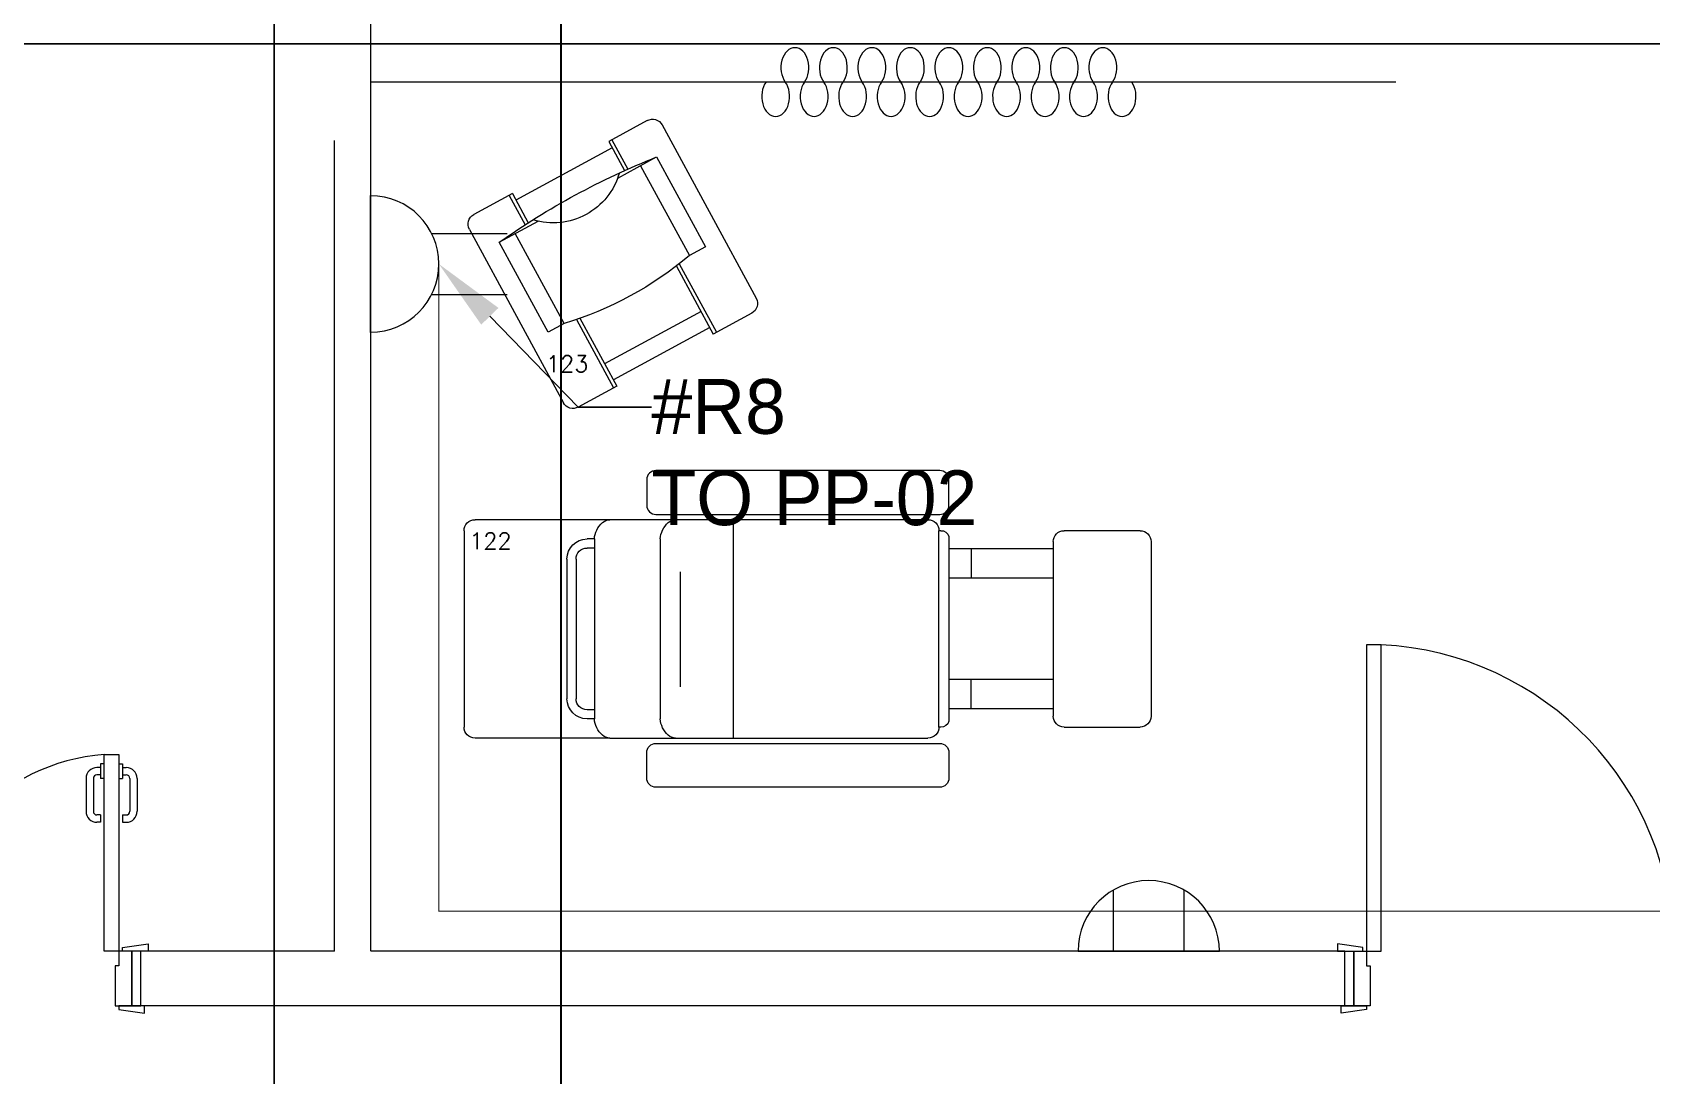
# Model space of a CAD drawing. Header units: metres. Extents: x 75097 to 220695, y -1557923 to -1361206.
# Drawn here: x 165851 to 170283, y -1443663 to -1440807 of the extents above; entities that cross this region are included whole.
import ezdxf
from ezdxf import colors
from ezdxf.entities.mleader import LeaderData, LeaderLine
from ezdxf.math import Vec2, Vec3

# ---------------------------------------------------------------- set-up
doc = ezdxf.new("R2010")
doc.units = ezdxf.units.M
doc.layers.get('0').update_dxf_attribs({"lineweight": 0})
doc.layers.add('A-100 - Copy$0$axes', color=8, linetype='Continuous')
doc.layers.add('PD-VENT', color=8, linetype='Continuous')
for name, color, linetype, lineweight in [('A-100 - Copy$0$Medical Equipment and Furniture', 8, 'Continuous', 0), ('A-100 - Copy$0$Medical Equipment and Furniture1', 8, 'Continuous', 5), ('A-100 - Copy$0$Walls', 8, 'Continuous', 0), ('A-100 - Copy$0$Wooden Joinery', 8, 'Continuous', 0), ('E-LG', 245, 'Continuous', 30)]:
    doc.layers.add(name, color=color, linetype=linetype, lineweight=lineweight)
doc.layers.add('E-POWR', color=7, linetype='Continuous', lineweight=9, true_color=0x4e7e3e)
doc.layers.add('E-PW', color=7, linetype='Continuous', lineweight=9, true_color=0x4e7e3e)
doc.styles.add('A-100 - Copy$0$list_ghTextstyle', font='romans.shx', dxfattribs={"height": 0.25})
doc.styles.get("Standard").update_dxf_attribs({"font": 'GOTHIC.TTF'})

# ---------------------------------------------------------------- blocks, each defined once
blk = doc.blocks.new('GI-041_dwg_E-SKT2-3902840-GI-041')
at = {"layer": 'E-POWR'}
blk.add_line((0.1982, 0), (-0.1982, 0), dxfattribs=at)
at = {"layer": 'E-PW'}
for p, q in [((-0.0879, 0.1765), (-0.0879, 0.3944)), ((0.0878, 0.1766), (0.0878, 0.3944)), ((-0.1466, 0), (0.1466, 0))]:
    blk.add_line(p, q, dxfattribs=at)
blk.add_arc((0, 0), 0.1972, 0.0142, 180.0142, dxfattribs=at)
blk = doc.blocks.new('WALL OUTLET')
at = {"layer": 'E-POWR', "extrusion": (9.94399e-05, 4.90741e-07, 1)}
blk.add_line((-193.4, 0, 0), (193.4, 0, 0), dxfattribs=at)
blk.add_line((-193.4, 0, 0), (193.4, 0, 0), dxfattribs=at)
at = {"layer": 'E-POWR', "extrusion": (9.94399e-05, 4.90741e-07, 1), "elevation": 0}
for points in [[(-96.7, 0), (-96.7, 167.5)], [(96.7, 0), (96.7, 167.5)]]:
    blk.add_lwpolyline(points, dxfattribs=at)
at = {"layer": 'E-POWR', "extrusion": (9.94399e-05, 4.90741e-07, 1)}
blk.add_arc((0, 0, 0), 193.4, 359.9963, 179.9963, dxfattribs=at)
blk = doc.blocks.new('A-100 - Copy$0$HF16786C-P')
for p, q in [((-0.2686, 0.2689), (-0.0607, 0.2689)), ((0.2768, 0.2689), (0.282, 0.2689)), ((0.282, -0.2689), (0.282, 0.2689)), ((0.312, 0.2989), (1.0025, 0.2989)), ((0.3285, 0.2989), (0.312, 0.2989)), ((0.845, 0.2989), (0.845, -0.2989)), ((1.0025, 0.2989), (1.1825, 0.2989)), ((1.1825, 0.2989), (1.5514, 0.2989)), ((1.5814, 0.2689), (1.5814, -0.2689)), ((-0.2986, 0.2389), (-0.2986, -0.2389)), ((-0.0307, 0.2389), (-0.0307, -0.2389)), ((1.045, 0.2463), (1.045, -0.2463)), ((1.225, 0.2463), (1.225, -0.2463)), ((1.225, 0.2463), (1.245, 0.2463)), ((-0.0307, 0.2189), (0.2547, 0.2189)), ((0.1938, 0.2189), (0.1938, 0.1389)), ((1.225, 0.2213), (1.245, 0.2213)), ((1.275, 0.1913), (1.275, -0.1913)), ((1.3, 0.1913), (1.3, -0.1913)), ((-0.0307, 0.1389), (0.2547, 0.1389)), ((0.9898, 0.156), (0.9898, -0.1588)), ((-0.0307, -0.1389), (0.2547, -0.1389)), ((0.1938, -0.2189), (0.1938, -0.1389)), ((-0.0307, -0.2189), (0.2547, -0.2189)), ((1.225, -0.2213), (1.245, -0.2213)), ((1.225, -0.2463), (1.245, -0.2463)), ((-0.0607, -0.2689), (-0.2686, -0.2689)), ((0.2768, -0.2689), (0.282, -0.2689)), ((1.0025, -0.2989), (0.312, -0.2989)), ((1.1825, -0.2989), (1.0025, -0.2989)), ((1.1825, -0.2989), (1.5514, -0.2989))]:
    blk.add_line(p, q)
for points in [[(1.0817, 0.4087), (1.0817, 0.3386, -0.414214), (1.0567, 0.3136), (0.2797, 0.3136, -0.414214), (0.2547, 0.3386), (0.2547, 0.4087, -0.414214), (0.2797, 0.4337), (1.0567, 0.4337, -0.414214)], [(1.0817, -0.4087), (1.0817, -0.3386, 0.414214), (1.0567, -0.3136), (0.2797, -0.3136, 0.414214), (0.2547, -0.3386), (0.2547, -0.4087, 0.414214), (0.2797, -0.4337), (1.0567, -0.4337, 0.414214)]]:
    blk.add_lwpolyline(points, format="xyb", close=True)
blk.add_lwpolyline([(0.2547, 0.2527), (0.2547, -0.2527)])
for centre, radius, start, end in [((-0.2686, 0.2389), 0.03, 90, 180), ((-0.0607, 0.2389), 0.03, 0, 90), ((0.2756, 0.2474), 0.0216, 86.9989, 165.784), ((0.312, 0.2689), 0.03, 90, 180), ((1.0025, 0.2689), 0.03, 47.4408, 90), ((0.9759, 0.2399), 0.0694, 5.3127, 47.4408), ((1.1825, 0.2689), 0.03, 47.4408, 90), ((1.1559, 0.2399), 0.0694, 5.3127, 47.4408), ((1.5514, 0.2689), 0.03, 0, 90), ((1.245, 0.1913), 0.055, 0, 90), ((1.245, 0.1913), 0.03, 0, 90), ((1.245, -0.1913), 0.03, 270, 0), ((1.245, -0.1913), 0.055, 270, 0), ((-0.2686, -0.2389), 0.03, 180, 270), ((-0.0607, -0.2389), 0.03, 270, 0), ((0.2756, -0.2474), 0.0216, 194.216, 273.0011), ((0.9759, -0.2399), 0.0694, 312.5592, 354.6873), ((1.1559, -0.2399), 0.0694, 312.5592, 354.6873), ((0.312, -0.2689), 0.03, 180, 270), ((1.0025, -0.2689), 0.03, 270, 312.5592), ((1.1825, -0.2689), 0.03, 270, 312.5592), ((1.5514, -0.2689), 0.03, 270, 0)]:
    blk.add_arc(centre, radius, start, end)
blk = doc.blocks.new('A-100 - Copy$0$F.44.66.83')
at = {"layer": 'A-100 - Copy$0$Medical Equipment and Furniture1', "xscale": -1000, "yscale": 1000, "zscale": 1000, "rotation": 270}
blk.add_blockref('A-100 - Copy$0$HF16786C-P', (77696, -14001.8), dxfattribs=at)
blk = doc.blocks.new('A-100 - Copy$0$ME11218-P')
at = {"layer": 'A-100 - Copy$0$Medical Equipment and Furniture1'}
for p, q in [((0.015, 0.58), (0.135, 0.58)), ((0.125, 0.58), (0.125, 0.4883)), ((0.135, 0.58), (0.135, 0.4891)), ((0.435, 0.58), (0.555, 0.58)), ((0.435, 0.58), (0.435, 0.4891)), ((0.445, 0.58), (0.445, 0.4883)), ((-0.015, 0.55), (-0.015, 0.01)), ((0.135, 0.56), (0.435, 0.56)), ((0.585, 0.55), (0.585, 0.01)), ((0.1613, 0.48), (0.04, 0.48)), ((0.04, 0.48), (0.04, 0.2)), ((0.09, 0.48), (0.09, 0.2)), ((0.53, 0.48), (0.4087, 0.48)), ((0.48, 0.2), (0.48, 0.48)), ((0.53, 0.2), (0.53, 0.48)), ((0.04, 0.2), (0.09, 0.2)), ((0.125, 0.1934), (0.125, -0.02)), ((0.135, 0.1918), (0.135, -0.02)), ((0.435, 0.1918), (0.435, -0.02)), ((0.445, 0.1934), (0.445, -0.02)), ((0.48, 0.2), (0.53, 0.2)), ((0.135, 0.05), (0.435, 0.05)), ((0.135, 0), (0.435, 0)), ((0.015, -0.02), (0.135, -0.02)), ((0.435, -0.02), (0.555, -0.02))]:
    blk.add_line(p, q, dxfattribs=at)
for centre, radius, start, end in [((0.015, 0.55), 0.03, 90, 180), ((0.555, 0.55), 0.03, 0, 90), ((0.285, -1.5865), 2.081, 83.2387, 96.7613), ((0.285, 0.6208), 0.1874, 224.2027, 315.7973), ((0.285, 1.1406), 0.9606, 258.288, 281.712), ((0.015, 0.01), 0.03, 180, 270), ((0.555, 0.01), 0.03, 270, 0)]:
    blk.add_arc(centre, radius, start, end, dxfattribs=at)
blk = doc.blocks.new('A-100 - Copy$0$U.63.18.79')
at = {"layer": 'A-100 - Copy$0$Medical Equipment and Furniture1', "extrusion": (1.14575e-09, 6.21071e-10, -1), "xscale": 999.9999999999976, "yscale": 999.9999999999976, "zscale": -999.9999999999977, "rotation": 61.53915026862275}
blk.add_blockref('A-100 - Copy$0$ME11218-P', (-78585.3, -13211.3, 0), dxfattribs=at)
blk = doc.blocks.new('A-100 - Copy$0$CURTAIN')
for centre, start, end in [((-0.3386, 0.0395), 313.5684, 226.4316), ((-0.1881, 0.0395), 313.5684, 226.4316), ((-0.0376, 0.0395), 313.5684, 226.4316), ((0.1129, 0.0395), 313.5684, 226.4316), ((0.2633, 0.0395), 313.5684, 226.4316), ((0.4138, 0.0395), 313.5684, 226.4316), ((0.5643, 0.0395), 313.5684, 226.4316), ((0.7148, 0.0395), 313.5684, 226.4316), ((0.8653, 0.0395), 313.5684, 226.4316), ((0.0376, -0.0395), 133.5684, 46.4316), ((0.1881, -0.0395), 133.5684, 46.4316), ((0.3386, -0.0395), 133.5684, 46.4316), ((0.4891, -0.0395), 133.5684, 46.4316), ((0.6396, -0.0395), 133.5684, 46.4316), ((0.79, -0.0395), 133.5684, 46.4316), ((0.9405, -0.0395), 133.5684, 46.4316), ((-0.4138, -0.0395), 133.5684, 46.4316), ((-0.2633, -0.0395), 133.5684, 46.4316), ((-0.1129, -0.0395), 133.5684, 46.4316)]:
    blk.add_arc(centre, 0.0546, start, end)
blk = doc.blocks.new('A-100 - Copy$0$A$C009F45C9')
at = {"layer": 'A-100 - Copy$0$Wooden Joinery'}
for p, q in [((724, -1690), (724, -1680)), ((744, -1690), (744, -1680)), ((844, -1650), (754, -1650)), ((844, -1670), (754, -1670)), ((854, -1690), (854, -1680)), ((874, -1690), (874, -1680)), ((744, -1690), (724, -1690)), ((884, -1690), (844, -1690)), ((844, -1700), (844, -1690)), ((884, -1700), (884, -1690)), ((724, -1750), (724, -1760)), ((744, -1750), (724, -1750)), ((744, -1750), (744, -1760)), ((844, -1770), (754, -1770)), ((844, -1740), (844, -1750)), ((884, -1750), (844, -1750)), ((854, -1750), (854, -1760)), ((874, -1750), (874, -1760)), ((884, -1740), (884, -1750)), ((844, -1790), (754, -1790))]:
    blk.add_line(p, q, dxfattribs=at)
for points in [[(-75, -60), (-85, -60), (-95, 10), (-75, 10)], [(75, -50), (85, -50), (95, 20), (75, 20)], [(75, -100), (914, -100), (914, -60), (75, -60)], [(75, -1700), (914, -1700), (914, -1740), (75, -1740)], [(75, -1700), (914, -1700), (914, -1740), (75, -1740)], [(-75, -1740), (-85, -1740), (-95, -1810), (-75, -1810)], [(75, -1750), (85, -1750), (95, -1820), (75, -1820)]]:
    blk.add_lwpolyline(points, close=True, dxfattribs=at)
for points in [[(75, -25), (-75, -25), (-75, 0), (75, 0), (75, -25)], [(75, -25), (75, -60), (35, -60), (35, -70), (-75, -70), (-75, -25), (75, -25)], [(75, -1775), (75, -1740), (35, -1740), (35, -1730), (-75, -1730), (-75, -1775), (75, -1775)], [(75, -1775), (-75, -1775), (-75, -1800), (75, -1800), (75, -1775)]]:
    blk.add_lwpolyline(points, dxfattribs=at)
for centre, radius, start, end in [((75, -60), 840, 270, 357.2706), ((75, -1740), 840, 2.7294, 90), ((754, -1680), 30, 90, 180), ((754, -1680), 10, 90, 180), ((844, -1680), 30, 0, 90), ((844, -1680), 10, 0, 90), ((754, -1760), 30, 180, 270), ((754, -1760), 10, 180, 270), ((844, -1760), 10, 270, 0), ((844, -1760), 30, 270, 0)]:
    blk.add_arc(centre, radius, start, end, dxfattribs=at)
blk = doc.blocks.new('A-100 - Copy')
at = {"layer": 'A-100 - Copy$0$axes'}
for p, q in [((166513.3, -1477297.4, 0), (166513.3, -1391762.7, 0)), ((178675.3, -1440837.7, 2.4), (83612.8, -1440837.7, 2.4))]:
    blk.add_line(p, q, dxfattribs=at)
at = {"layer": 'A-100 - Copy$0$Medical Equipment and Furniture'}
blk.add_line((169583.3, -1440942.7, 0), (166778.3, -1440942.7, 0), dxfattribs=at)
at = {"layer": 'A-100 - Copy$0$Walls'}
for p, q in [((166777, -1433382.7, 0), (166777, -1443322.7, 0)), ((166677, -1441102.7, 0), (166677, -1443322.7, 0)), ((166677, -1441102.7, 0), (166677, -1443322.7, 0)), ((166678.3, -1443322.7, -2.4), (166148.3, -1443322.7, -2.4)), ((166148.3, -1443472.7, -2.4), (166148.3, -1443322.7, -2.4)), ((169442.9, -1443322.7, -2.4), (166778.3, -1443322.7, -2.4)), ((169442.9, -1443472.7, -2.4), (169442.9, -1443322.7, -2.4)), ((169442.9, -1443472.7, -2.4), (166148.3, -1443472.7, -2.4))]:
    blk.add_line(p, q, dxfattribs=at)
at = {"layer": 'A-100 - Copy$0$Wooden Joinery'}
for p, q in [((166048.3, -1443322.7, -2.4), (166048.3, -1442784.2, -2.4)), ((166048.3, -1442784.2, -2.4), (166088.3, -1442784.2, -2.4)), ((166088.3, -1442784.2, -2.4), (166088.3, -1443322.7, -2.4)), ((166038.3, -1442819.6, -2.4), (166028.3, -1442819.6, -2.4)), ((166038.3, -1442809.6, -2.4), (166038.3, -1442849.6, -2.4)), ((166048.3, -1442809.6, -2.4), (166038.3, -1442809.6, -2.4)), ((166088.3, -1442809.6, -2.4), (166098.3, -1442809.6, -2.4)), ((166098.3, -1442809.6, -2.4), (166098.3, -1442849.6, -2.4)), ((166098.3, -1442819.6, -2.4), (166108.3, -1442819.6, -2.4)), ((165998.3, -1442849.6, -2.4), (165998.3, -1442939.6, -2.4)), ((166018.3, -1442849.6, -2.4), (166018.3, -1442939.6, -2.4)), ((166038.3, -1442839.6, -2.4), (166028.3, -1442839.6, -2.4)), ((166048.3, -1442849.6, -2.4), (166038.3, -1442849.6, -2.4)), ((166088.3, -1442849.6, -2.4), (166098.3, -1442849.6, -2.4)), ((166098.3, -1442839.6, -2.4), (166108.3, -1442839.6, -2.4)), ((166118.3, -1442849.6, -2.4), (166118.3, -1442939.6, -2.4)), ((166138.3, -1442849.6, -2.4), (166138.3, -1442939.6, -2.4)), ((166038.3, -1442949.6, -2.4), (166028.3, -1442949.6, -2.4)), ((166038.3, -1442969.6, -2.4), (166028.3, -1442969.6, -2.4)), ((166038.3, -1442949.6, -2.4), (166038.3, -1442969.6, -2.4)), ((166098.3, -1442949.6, -2.4), (166108.3, -1442949.6, -2.4)), ((166098.3, -1442949.6, -2.4), (166098.3, -1442969.6, -2.4)), ((166098.3, -1442969.6, -2.4), (166108.3, -1442969.6, -2.4)), ((166088.3, -1443322.7, -2.4), (166048.3, -1443322.7, -2.4)), ((166123.3, -1443322.7, -2.4), (166088.3, -1443322.7, -2.4)), ((166088.3, -1443322.7, -2.4), (166088.3, -1443362.7, -2.4)), ((166123.3, -1443322.7, -2.4), (166088.3, -1443322.7, -2.4)), ((166088.3, -1443322.7, -2.4), (166088.3, -1443362.7, -2.4)), ((166098.3, -1443312.7, -2.4), (166168.3, -1443302.7, -2.4)), ((166098.3, -1443312.7, -2.4), (166168.3, -1443302.7, -2.4)), ((166098.3, -1443322.7, -2.4), (166098.3, -1443312.7, -2.4)), ((166098.3, -1443322.7, -2.4), (166098.3, -1443312.7, -2.4)), ((166168.3, -1443322.7, -2.4), (166098.3, -1443322.7, -2.4)), ((166168.3, -1443322.7, -2.4), (166098.3, -1443322.7, -2.4)), ((166123.3, -1443472.7, -2.4), (166123.3, -1443322.7, -2.4)), ((166123.3, -1443322.7, -2.4), (166123.3, -1443472.7, -2.4)), ((166148.3, -1443322.7, -2.4), (166123.3, -1443322.7, -2.4)), ((166123.3, -1443472.7, -2.4), (166123.3, -1443322.7, -2.4)), ((166123.3, -1443322.7, -2.4), (166123.3, -1443472.7, -2.4)), ((166148.3, -1443322.7, -2.4), (166123.3, -1443322.7, -2.4)), ((166148.3, -1443472.7, -2.4), (166148.3, -1443322.7, -2.4)), ((166148.3, -1443472.7, -2.4), (166148.3, -1443322.7, -2.4)), ((166168.3, -1443302.7, -2.4), (166168.3, -1443322.7, -2.4)), ((166168.3, -1443302.7, -2.4), (166168.3, -1443322.7, -2.4)), ((166088.3, -1443362.7, -2.4), (166078.3, -1443362.7, -2.4)), ((166078.3, -1443362.7, -2.4), (166078.3, -1443472.7, -2.4)), ((166088.3, -1443362.7, -2.4), (166078.3, -1443362.7, -2.4)), ((166078.3, -1443362.7, -2.4), (166078.3, -1443472.7, -2.4)), ((166078.3, -1443472.7, -2.4), (166123.3, -1443472.7, -2.4)), ((166078.3, -1443472.7, -2.4), (166123.3, -1443472.7, -2.4)), ((166088.3, -1443472.7, -2.4), (166088.3, -1443482.7, -2.4)), ((166158.3, -1443472.7, -2.4), (166088.3, -1443472.7, -2.4)), ((166088.3, -1443472.7, -2.4), (166088.3, -1443482.7, -2.4)), ((166158.3, -1443472.7, -2.4), (166088.3, -1443472.7, -2.4)), ((166088.3, -1443482.7, -2.4), (166158.3, -1443492.7, -2.4)), ((166088.3, -1443482.7, -2.4), (166158.3, -1443492.7, -2.4)), ((166123.3, -1443472.7, -2.4), (166148.3, -1443472.7, -2.4)), ((166123.3, -1443472.7, -2.4), (166148.3, -1443472.7, -2.4)), ((166158.3, -1443492.7, -2.4), (166158.3, -1443472.7, -2.4)), ((166158.3, -1443492.7, -2.4), (166158.3, -1443472.7, -2.4))]:
    blk.add_line(p, q, dxfattribs=at)
for centre, radius, start, end in [((166088.3, -1443322.7, -2.4), 540, 94.248, 180), ((166028.3, -1442849.6, -2.4), 30, 90, 180), ((166108.3, -1442849.6, -2.4), 30, 0, 90), ((166028.3, -1442849.6, -2.4), 10, 90, 180), ((166108.3, -1442849.6, -2.4), 10, 0, 90), ((166028.3, -1442939.6, -2.4), 30, 180, 270), ((166028.3, -1442939.6, -2.4), 10, 180, 270), ((166108.3, -1442939.6, -2.4), 10, 270, 0), ((166108.3, -1442939.6, -2.4), 30, 270, 0)]:
    blk.add_arc(centre, radius, start, end, dxfattribs=at)
at = {"layer": 'A-100 - Copy$0$Medical Equipment and Furniture', "extrusion": (6.38299e-11, 1.26698e-09, -1), "xscale": -699.9999999767327, "yscale": 1000, "zscale": 1000, "rotation": 0.01407011184905826}
blk.add_blockref('A-100 - Copy$0$CURTAIN', (-168175.3, -1440942.7, 0), dxfattribs=at)
at = {"layer": 'A-100 - Copy$0$Medical Equipment and Furniture', "rotation": 90}
for name in ['A-100 - Copy$0$U.63.18.79', 'A-100 - Copy$0$F.44.66.83']:
    blk.add_blockref(name, (154612.6, -1520136.1, 0), dxfattribs=at)
at = {"layer": 'A-100 - Copy$0$Wooden Joinery', "rotation": 90}
blk.add_blockref('A-100 - Copy$0$A$C009F45C9', (169442.9, -1443397.7, -2.4), dxfattribs=at)
at = {"layer": 'A-100 - Copy$0$Medical Equipment and Furniture', "char_height": 45, "attachment_point": 2, "style": 'A-100 - Copy$0$list_ghTextstyle'}
for s, insert in [('123', (167315.2, -1441691.8, 0)), ('122', (167105, -1442177, 0))]:
    blk.add_mtext(s, dxfattribs=dict(at, insert=insert))

msp = doc.modelspace()

# ---------------------------------------------------------------- linework, layer by layer
at = {"layer": 'E-LG', "color": 1}
msp.add_lwpolyline([(166914.4, -1447302.2), (166914.4, -1446053.8), (166845, -1445743.1), (167112.2, -1445828), (167298.6, -1445828), (167298.6, -1427992.5)], dxfattribs=at)
at = {"layer": 'E-POWR', "const_width": 3, "elevation": 0}
msp.add_lwpolyline([(166963.9, -1441440.8), (166963.9, -1443212.9), (173566.4, -1443212.9), (173566.4, -1441366.6), (173566.4, -1440277.7), (173566.4, -1437107.8), (173566.4, -1435910)], dxfattribs=at)

# ---------------------------------------------------------------- block references
at = {"layer": 'E-POWR', "color": 85, "extrusion": (0, 0, -1), "xscale": -947.6469886575187, "yscale": 947.6469886575187, "zscale": -947.6469886575187, "rotation": 90.00722499756974}
msp.add_blockref('GI-041_dwg_E-SKT2-3902840-GI-041', (-166777.1, -1441440.8, 0), dxfattribs=at)
at = {"layer": 'PD-VENT', "color": 85, "rotation": 359.9959097644206}
msp.add_blockref('WALL OUTLET', (168906.6, -1443322.7, 0), dxfattribs=at)

# ---------------------------------------------------------------- leaders
at = {"layer": 'E-POWR'}
ml = msp.add_multileader_mtext('Standard', dxfattribs=at)
ml.set_content('#R8\\PTO PP-02', color=256)
ml.set_leader_properties()
ml.build(insert=Vec2(0, 0))
ml.multileader.update_dxf_attribs({"text_right_attachment_type": 6, "dogleg_length": 200, "arrow_head_size": 200})
ctx = ml.context
ctx.base_point, ctx.char_height, ctx.arrow_head_size, ctx.landing_gap_size, ctx.plane_origin = Vec3(167545.6, -1441832.9, 0), 150, 200, 0.09, Vec3(171169, -1443732.4, 0)
ctx.right_attachment = 6
notes = []
notes.append((ctx, [(0, (1, 1, 0), (167345.6, -1441832.9, 0), (1, 0), 200, [(0, [(166963.9, -1441440.8, 0)], 0, [])])]))
ctx.mtext.insert, ctx.mtext.flow_direction = Vec3(167545.7, -1441756, 0), 5
for ctx, leaders in notes:
    for number, flags, end, landing, length, lines in leaders:
        leader = LeaderData()
        leader.index, (leader.has_last_leader_line, leader.has_dogleg_vector, leader.attachment_direction) = number, flags
        leader.last_leader_point, leader.dogleg_vector, leader.dogleg_length = Vec3(end), Vec3(landing), length
        for number, points, colour, breaks in lines:
            line = LeaderLine()
            line.index, line.vertices, line.color, line.breaks = number, Vec3.list(points), colors.encode_raw_color(colour), breaks
            leader.lines.append(line)
        ctx.leaders.append(leader)

# ---------------------------------------------------------------- next in the draw order: block references
msp.add_blockref('A-100 - Copy', (0, 0))

doc.saveas('drawing.dxf')
